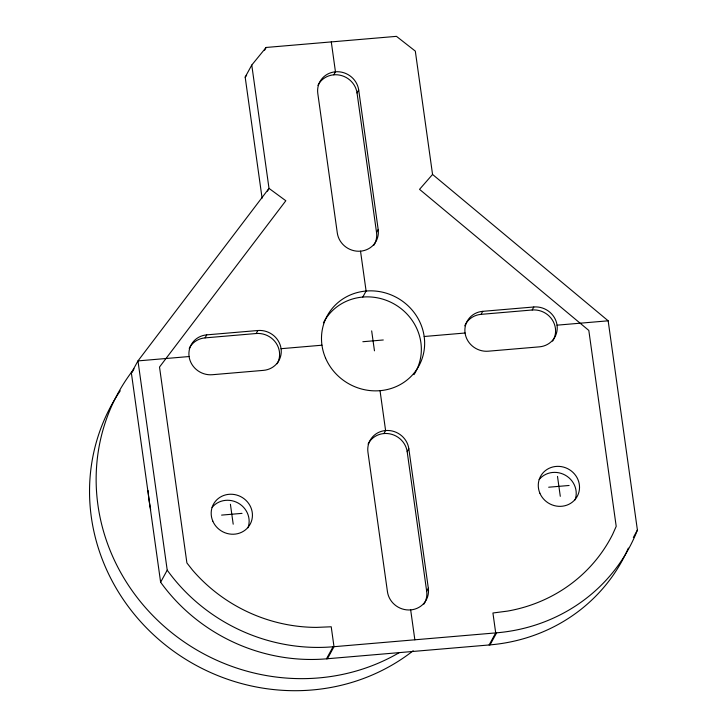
<?xml version="1.0" encoding="UTF-8"?>
<svg xmlns="http://www.w3.org/2000/svg" width="727" height="727" viewBox="0 0 727 727"><rect width="100%" height="100%" fill="white"/><g stroke="black" fill="none" stroke-linecap="round" stroke-linejoin="round"><path stroke-width="1.09" d="M262.093 198.198L245.172 77.117L251.769 65.057L266.109 47.464L396.46 36.35L415.317 51.117L432.556 174.444L608.163 320.807L637.406 530.074L633.344 537.489M264.583 50.245L266.109 47.464M628.337 548.113A177.597 167.719 28.7 0 1 490.025 644.885L326.478 658.826A177.597 167.719 28.7 0 1 160.622 582.218L131.369 372.951L137.976 360.901L269.008 188.384L251.769 65.057M267.481 191.165L269.008 188.384L285.829 200.743L159.513 367.035L186.903 562.952L192.619 570.213A156.687 147.972 28.7 0 0 316.418 627.392L331.221 626.783L334.002 646.712L327.404 658.771M333.811 74.817L335.456 71.8L331.285 41.902M189.211 348.424A20.892 19.729 28.7 0 1 205.087 337.882L206.741 334.865L257.849 330.512A20.892 19.729 28.7 0 1 281.076 348.696L321.961 345.207M373.733 245.444A20.892 19.729 28.7 0 0 376.541 232.513L357.039 93.001L358.693 89.984A20.892 19.729 28.7 0 0 335.456 71.8A20.892 19.729 28.7 0 0 317.799 93.474L337.301 232.985A20.892 19.729 28.7 0 0 360.528 251.169L366.099 291.027L362.8 297.052M205.087 337.882L256.195 333.52L257.849 330.512M160.622 582.218L167.219 570.159L137.976 360.901L189.084 356.539A20.892 19.729 28.7 0 0 212.311 374.723L263.419 370.37A20.892 19.729 28.7 0 0 281.076 348.696M376.541 232.513L378.185 229.496L358.693 89.984M383.956 433.556L385.601 430.538L380.03 390.681M464.753 325.823A20.892 19.729 28.7 0 1 481.065 314.355L482.719 311.338L533.827 306.985A20.892 19.729 28.7 0 1 557.055 325.169L608.163 320.807M423.877 604.182A20.892 19.729 28.7 0 0 426.676 591.251L407.184 451.74L408.828 448.723A20.892 19.729 28.7 0 0 385.601 430.538A20.892 19.729 28.7 0 0 367.944 452.212L387.446 591.723A20.892 19.729 28.7 0 0 410.673 609.908L414.853 639.824M326.478 658.826L333.075 646.776L496.623 632.826A177.597 167.719 28.7 0 0 637.406 530.074M481.065 314.355L532.173 309.993L533.827 306.985M426.676 591.251L428.33 588.234L408.828 448.723M489.107 644.985L495.705 632.926L492.924 612.997L507.537 611.098A156.687 147.972 28.7 0 0 612.625 534.4L616.205 526.357L588.815 330.431L419.543 189.347L432.556 174.444M490.025 644.885L496.623 632.826M131.369 372.951L133.432 370.243M245.172 77.117L246.607 75.354M362.846 341.726L383.283 339.982M424.177 336.501L465.062 333.011A20.892 19.729 28.7 0 0 488.29 351.196L539.398 346.843A20.892 19.729 28.7 0 0 557.055 325.169M221.59 515.107L242.027 513.362M548.676 487.217L569.114 485.482M557.5 476.385L560.29 496.314M371.67 330.885L374.46 350.823M230.414 504.274L233.203 524.203M399.405 652.555A198.58 187.53 28.7 0 1 149.88 612.488A198.58 187.53 28.7 0 1 134.041 368.898M413.172 650.774A198.58 187.53 28.7 0 1 157.077 637.979A198.58 187.53 28.7 0 1 120.246 390.799M150.662 509.636A146.254 138.121 28.7 0 1 148.09 490.634M368.071 444.097A20.892 19.729 28.7 0 1 389.872 433.874A20.892 19.729 28.7 0 1 407.184 451.74M532.173 309.993A20.892 19.729 28.7 0 1 552.211 319.771A20.892 19.729 28.7 0 1 552.602 341.117M317.935 85.359A20.892 19.729 28.7 0 1 339.727 75.135A20.892 19.729 28.7 0 1 357.039 93.001M378.185 229.496A20.892 19.729 28.7 0 1 360.528 251.169M323.397 322.833A52.235 49.327 28.7 0 1 394.37 304.122A52.235 49.327 28.7 0 1 413.981 374.678M428.33 588.234A20.892 19.729 28.7 0 1 410.673 609.908M539.17 479.52A20.892 19.729 28.7 0 1 565.361 475.231A20.892 19.729 28.7 0 1 575.075 499.876M465.062 333.011A20.892 19.729 28.7 0 1 482.719 311.338M212.084 507.401A20.892 19.729 28.7 0 1 238.274 503.12A20.892 19.729 28.7 0 1 247.989 527.766M256.195 333.52A20.892 19.729 28.7 0 1 275.933 342.853A20.892 19.729 28.7 0 1 277.16 363.754M189.084 356.539A20.892 19.729 28.7 0 1 206.741 334.865M333.075 646.776A177.597 167.719 28.7 0 1 167.219 570.159M325.505 357.957A52.235 49.327 28.7 0 0 414.126 373.006A52.235 49.327 28.7 0 0 379.567 291.6A52.235 49.327 28.7 0 0 325.505 357.957M539.87 493.188A20.892 19.729 28.7 0 0 575.321 499.213A20.892 19.729 28.7 0 0 561.498 466.652A20.892 19.729 28.7 0 0 539.87 493.188M212.784 521.077A20.892 19.729 28.7 0 0 248.234 527.093A20.892 19.729 28.7 0 0 234.412 494.533A20.892 19.729 28.7 0 0 212.784 521.077"/></g></svg>
